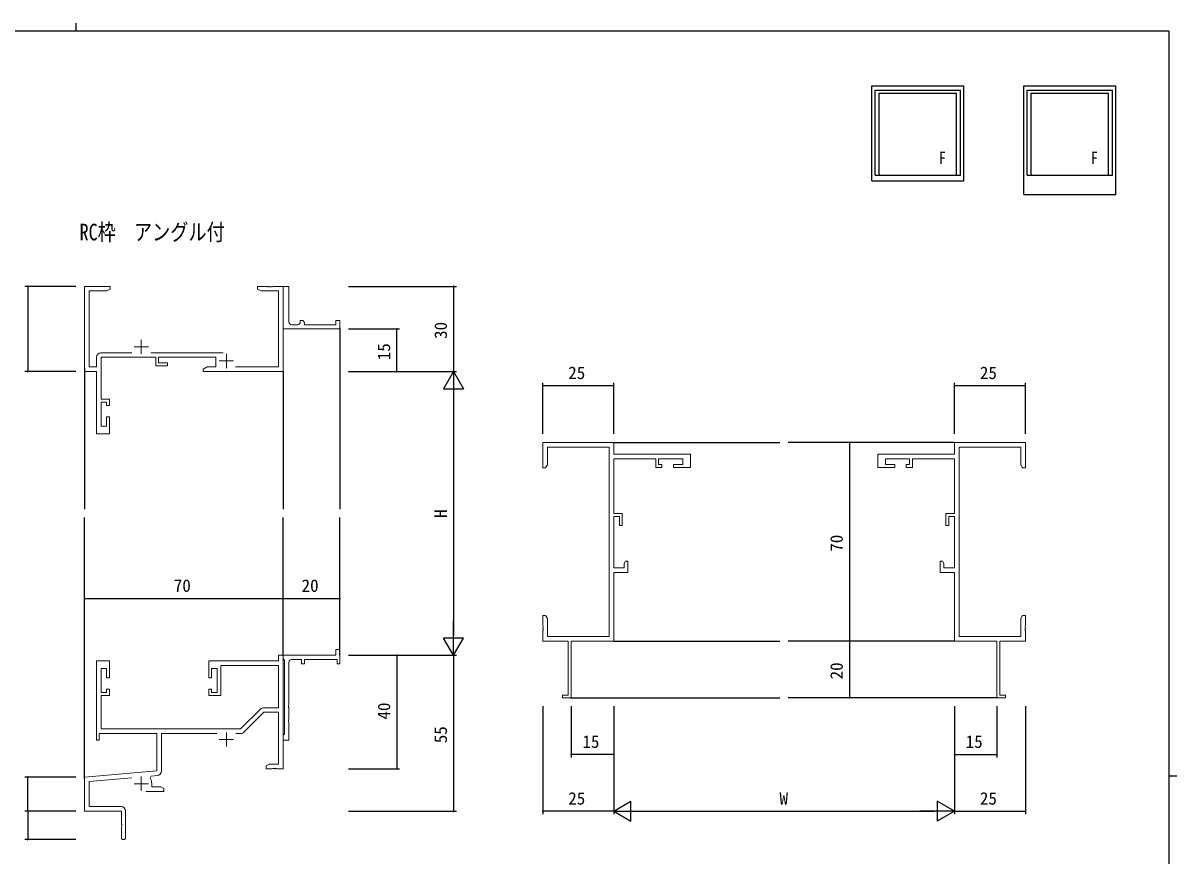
# Model space of a CAD drawing. Units: millimetres, scale not verified. Extents: x -397 to 397, y -282 to 282.
# Drawn here: x -27.5 to 378.9, y -11.4 to 282.1 of the extents above; entities that cross this region are included whole.
import ezdxf
from ezdxf.enums import TextEntityAlignment as Align

# ---------------------------------------------------------------- set-up
doc = ezdxf.new("R2010")
doc.units = ezdxf.units.MM
doc.header["$LTSCALE"] = 2
for name, color, linetype in [('0-1_USER1', 3, 'Continuous'), ('0-3_YKK_12', 2, 'Continuous'), ('0-5_YKK_A1', 4, 'Continuous'), ('0-6_YKK_D', 6, 'Continuous'), ('0-7_YKK_ZWAK', 7, 'Continuous')]:
    doc.layers.add(name, color=color, linetype=linetype)
doc.layers.add('0-2_YKK_11', color=7, linetype='Continuous', lineweight=18)
doc.styles.add('ＭＳ ゴシック', font='')
doc.styles.get('ＭＳ ゴシック').set_extended_font_data('MS Gothic')

msp = doc.modelspace()

# ---------------------------------------------------------------- linework, layer by layer
at = {"layer": '0-2_YKK_11'}
for p, q in [((67.097, 175.8), (69.097, 175.8)), ((-0.103, 165.93), (10.746, 165.93)), ((17.447, 165.93), (43.004, 165.93)), ((66.097, 56.803), (66.097, 41.761)), ((66.097, 41.761), (65.977, 41.578)), ((65.977, 41.578), (65.977, 41.028)), ((65.977, 41.028), (66.097, 40.845)), ((66.097, 40.845), (66.097, 36.761)), ((66.097, 36.761), (65.977, 36.578)), ((65.977, 36.578), (65.977, 36.028)), ((65.977, 36.028), (66.097, 35.845)), ((47.447, 31.673), (49.109, 31.673)), ((8.597, -4.947), (8.597, 4.333))]:
    msp.add_line(p, q, dxfattribs=at)
at = {"layer": '0-2_YKK_11', "color": 2}
for p, q in [((11.597, 168), (16.597, 168)), ((14.097, 170.5), (14.097, 165.5)), ((41.597, 163), (46.597, 163)), ((44.097, 165.5), (44.097, 160.5)), ((41.597, 29.603), (46.597, 29.603)), ((44.097, 32.103), (44.097, 27.103)), ((14.097, 16.503), (14.097, 11.503)), ((11.597, 14.003), (16.597, 14.003))]:
    msp.add_line(p, q, dxfattribs=at)
at = {"layer": '0-2_YKK_11'}
for points in [[(-1.703, 137.3), (-1.703, 159.3), (-5.903, 159.3), (-5.903, 189.3), (3.097, 189.3), (3.097, 188.3), (2.006, 187.67), (-4.273, 187.67), (-4.273, 160.93), (-1.703, 160.93), (-1.703, 164.33)], [(47.336, 160.93), (62.467, 160.93), (62.467, 187.67), (56.188, 187.67), (55.097, 188.3), (55.097, 189.3), (58.638, 189.3), (58.822, 189.18), (59.372, 189.18), (59.555, 189.3), (59.638, 189.3), (59.822, 189.18), (60.372, 189.18), (60.555, 189.3), (64.097, 189.3), (64.097, 159.3), (35.897, 159.3), (35.897, 160.1), (37.334, 160.93), (40.397, 160.93), (40.397, 164.3), (20.197, 164.3), (20.197, 162.3), (23.397, 162.3), (23.397, 161.3), (19.197, 161.3), (19.197, 164.3), (-0.073, 164.3), (-0.073, 149.5), (2.897, 149.5), (2.897, 147.3), (1.897, 147.3), (1.897, 148.5), (-0.073, 148.5), (-0.073, 140), (1.897, 140), (1.897, 143.3), (2.897, 143.3), (2.897, 137.3), (-1.703, 137.3)], [(84.097, 174.3), (64.097, 174.3), (64.097, 175.8), (64.097, 189.3), (66.097, 189.3), (66.097, 176.8)], [(70.097, 176.8), (70.097, 177.3), (70.597, 177.3)], [(71.597, 176.3), (71.597, 175.8), (82.597, 175.8), (82.597, 177.3), (84.097, 177.3), (84.097, 174.3)], [(178.893, 65.933), (178.893, 132.673), (157.153, 132.673), (157.153, 126.394), (156.523, 125.303), (155.523, 125.303), (155.523, 134.303), (180.523, 134.303), (180.523, 130.103), (207.523, 130.103), (207.523, 125.503), (201.523, 125.503), (201.523, 126.503), (204.823, 126.503), (204.823, 128.473), (196.323, 128.473), (196.323, 126.503), (197.523, 126.503), (197.523, 125.503), (195.323, 125.503), (195.323, 128.473), (180.523, 128.473), (180.523, 109.203), (183.523, 109.203), (183.523, 105.003), (182.523, 105.003), (182.523, 108.203), (180.523, 108.203), (180.523, 90.133), (184.223, 90.133), (184.223, 91.637), (184.723, 92.503), (185.523, 92.503), (185.523, 88.503), (180.523, 88.503), (180.523, 64.303), (165.523, 64.303), (165.523, 44.303), (162.523, 44.303), (162.523, 45.203)], [(302.153, 65.933), (302.153, 132.673), (323.893, 132.673), (323.893, 126.394), (324.523, 125.303), (325.523, 125.303), (325.523, 134.303), (300.523, 134.303), (300.523, 130.103), (273.523, 130.103), (273.523, 125.503), (279.523, 125.503), (279.523, 126.503), (276.223, 126.503), (276.223, 128.473), (284.723, 128.473), (284.723, 126.503), (283.523, 126.503), (283.523, 125.503), (285.723, 125.503), (285.723, 128.473), (300.523, 128.473), (300.523, 109.203), (297.523, 109.203), (297.523, 105.003), (298.523, 105.003), (298.523, 108.203), (300.523, 108.203), (300.523, 90.133), (296.823, 90.133), (296.823, 91.637), (296.323, 92.503), (295.523, 92.503), (295.523, 88.503), (300.523, 88.503), (300.523, 64.303), (315.523, 64.303), (315.523, 44.303), (318.523, 44.303), (318.523, 45.203)], [(162.523, 45.203), (164.523, 45.203), (164.523, 64.303), (155.523, 64.303), (155.523, 67.845), (155.643, 68.028), (155.643, 68.578), (155.523, 68.761), (155.523, 68.845), (155.643, 69.028), (155.643, 69.578), (155.523, 69.761), (155.523, 73.303), (156.523, 73.303), (157.153, 72.212), (157.153, 65.933), (178.893, 65.933)], [(318.523, 45.203), (316.523, 45.203), (316.523, 64.303), (325.523, 64.303), (325.523, 67.845), (325.403, 68.028), (325.403, 68.578), (325.523, 68.761), (325.523, 68.845), (325.403, 69.028), (325.403, 69.578), (325.523, 69.761), (325.523, 73.303), (324.523, 73.303), (323.893, 72.212), (323.893, 65.933), (302.153, 65.933)], [(64.597, 31.603), (64.597, 57.503), (64.297, 57.803), (64.097, 58.003), (64.097, 59.303), (82.597, 59.303), (82.597, 61.303), (84.097, 61.303), (84.097, 56.303), (83.097, 56.303), (83.097, 57.803), (71.597, 57.803), (71.597, 56.303), (70.597, 56.303), (70.597, 57.803), (67.097, 57.803)], [(56.128, 40.334), (49.097, 33.303), (-0.073, 33.303), (-0.073, 45.103), (2.897, 45.103), (2.897, 47.303), (1.897, 47.303), (1.897, 46.103), (-0.073, 46.103), (-0.073, 54.603), (1.897, 54.603), (1.897, 51.303), (2.897, 51.303), (2.897, 57.303), (-1.703, 57.303), (-1.703, 29.303), (-0.703, 29.303), (-0.703, 31.673), (19.597, 31.673), (19.597, 18.534), (-5.903, 16.303), (-5.903, 4.303), (7.097, 4.303), (7.097, -0.239), (7.217, -0.422), (7.217, -0.972), (7.097, -1.155), (7.097, -4.947)], [(50.241, 32.142), (57.272, 39.173), (62.467, 39.173), (62.467, 20.933), (59.188, 20.933), (58.097, 20.303), (58.097, 19.303), (60.138, 19.303), (60.322, 19.423), (60.872, 19.423), (61.055, 19.303), (61.138, 19.303), (61.322, 19.423), (61.872, 19.423), (62.055, 19.303), (64.097, 19.303), (64.097, 59.303), (62.467, 59.303), (62.467, 57.303), (37.897, 57.303), (37.897, 51.303), (38.897, 51.303), (38.897, 54.603), (40.897, 54.603), (40.897, 46.103), (38.897, 46.103), (38.897, 47.303), (37.897, 47.303), (37.897, 45.103), (42.097, 45.103), (42.097, 55.673), (62.467, 55.673), (62.467, 40.803), (57.259, 40.803)], [(66.097, 35.845), (66.097, 29.303), (64.097, 29.303), (64.097, 31.103), (64.297, 31.303), (64.597, 31.603)], [(21.227, 18.506), (21.227, 31.673), (40.746, 31.673)], [(17.236, 15.962), (17.616, 16.724), (19.766, 16.913)], [(6.997, 5.933), (-4.273, 5.933), (-4.273, 14.809), (10.727, 16.122)], [(15.747, 11.303), (22.097, 11.303), (22.097, 12.303), (21.006, 12.933), (17.797, 12.933), (17.797, 14.003)]]:
    msp.add_lwpolyline(points, dxfattribs=at)
for centre, radius, start, end in [((67.097, 176.8), 1, 180.0001, 270.00008), ((69.097, 176.8), 1, 270.0001, 0.00008), ((70.597, 176.3), 1, 0.0001, 90.00008), ((-0.103, 164.33), 1.6, 90.00001, 179.99999), ((67.097, 56.803), 1, 89.99998, 180.00002), ((57.259, 39.203), 1.6, 90, 134.99999), ((49.109, 33.273), 1.6, 270, 314.99999), ((19.627, 18.506), 1.6, 275, 0.00001), ((14.097, 14.003), 3.7, 0, 31.96331), ((6.997, 4.333), 1.6, 0.00001, 89.99999), ((7.847, -4.947), 0.75, 179.99999, 0.00001)]:
    msp.add_arc(centre, radius, start, end, dxfattribs=at)
at = {"layer": '0-3_YKK_12'}
for p, q in [((84.097, 174.6), (84.097, 110.799)), ((-5.903, 160.555), (-5.903, 110.799)), ((64.097, 159.3), (64.097, 110.799)), ((180.523, 134.303), (239.022, 134.303)), ((300.52, 134.303), (242.022, 134.303)), ((-5.903, 15.731), (-5.903, 107.799)), ((64.097, 59.298), (64.097, 107.799)), ((84.097, 59.298), (84.097, 107.799)), ((180.523, 64.303), (239.022, 64.303)), ((300.52, 64.303), (242.022, 64.303)), ((165.223, 44.303), (239.022, 44.303)), ((315.82, 44.303), (242.022, 44.303))]:
    msp.add_line(p, q, dxfattribs=at)
at = {"layer": '0-5_YKK_A1'}
for p, q in [((271.396, 259.948), (303.896, 259.948)), ((271.396, 226.448), (271.396, 259.948)), ((272.646, 258.448), (302.646, 258.448)), ((272.646, 228.448), (272.646, 258.448)), ((273.996, 257.348), (301.296, 257.348)), ((273.996, 228.448), (273.996, 257.348)), ((301.296, 228.448), (301.296, 257.348)), ((324.94, 259.948), (357.44, 259.948)), ((324.94, 221.698), (324.94, 259.948)), ((326.19, 258.448), (356.19, 258.448)), ((326.19, 228.448), (326.19, 258.448)), ((327.54, 257.348), (354.84, 257.348)), ((327.54, 228.448), (327.54, 257.348)), ((354.84, 228.448), (354.84, 257.348))]:
    msp.add_line(p, q, dxfattribs=at)
for points in [[(271.396, 226.448), (303.896, 226.448), (303.896, 259.948)], [(272.646, 228.448), (302.646, 228.448), (302.646, 258.448)], [(324.94, 221.698), (357.44, 221.698), (357.44, 259.948)], [(326.19, 228.448), (356.19, 228.448), (356.19, 258.448)]]:
    msp.add_lwpolyline(points, dxfattribs=at)
at = {"layer": '0-6_YKK_D'}
for p, q in [((-8.903, 189.3), (-26.903, 189.3)), ((-25.903, 189.3), (-25.903, 159.3)), ((87.097, 189.3), (125.097, 189.3)), ((124.097, 189.3), (124.097, 159.3)), ((87.097, 174.3), (105.097, 174.3)), ((104.097, 159.3), (104.097, 174.3)), ((-8.903, 159.3), (-26.903, 159.3)), ((87.097, 159.3), (125.097, 159.3)), ((87.097, 159.3), (125.097, 159.3)), ((87.097, 159.3), (105.097, 159.3)), ((124.097, 159.3), (120.597, 153.238)), ((124.097, 159.3), (127.597, 153.238)), ((124.097, 159.3), (124.097, 147.176)), ((155.523, 137.303), (155.523, 155.303)), ((180.523, 137.303), (180.523, 155.303)), ((300.523, 137.303), (300.523, 155.303)), ((325.523, 137.303), (325.523, 155.303)), ((120.597, 153.238), (127.597, 153.238)), ((124.097, 152.3), (124.097, 66.298)), ((155.523, 154.303), (180.523, 154.303)), ((300.523, 154.303), (325.523, 154.303)), ((287.918, 134.303), (262.523, 134.303)), ((263.523, 134.303), (263.523, 64.303)), ((-5.903, 62.971), (-5.903, 80.303)), ((-5.903, 79.303), (64.097, 79.303)), ((64.097, 60.693), (64.097, 80.303)), ((64.097, 65.931), (64.097, 80.303)), ((64.097, 79.303), (84.097, 79.303)), ((84.097, 65.931), (84.097, 80.303)), ((124.097, 59.298), (124.097, 71.423)), ((124.097, 59.298), (120.597, 65.361)), ((127.597, 65.361), (120.597, 65.361)), ((124.097, 59.298), (127.597, 65.361)), ((287.918, 64.303), (262.523, 64.303)), ((287.918, 64.303), (262.523, 64.303)), ((263.523, 64.303), (263.523, 44.303)), ((87.097, 59.303), (125.097, 59.303)), ((87.097, 59.298), (125.097, 59.298)), ((87.097, 59.298), (105.097, 59.298)), ((104.097, 59.298), (104.097, 19.303)), ((124.097, 59.303), (124.097, 4.303)), ((155.525, 41.303), (155.525, 3.303)), ((165.523, 41.303), (165.523, 23.303)), ((180.523, 41.303), (180.523, 23.303)), ((180.525, 41.303), (180.525, 3.303)), ((180.525, 41.303), (180.525, 3.303)), ((287.918, 44.303), (262.523, 44.303)), ((300.523, 41.303), (300.523, 3.303)), ((300.523, 41.303), (300.523, 3.303)), ((300.523, 41.303), (300.523, 23.303)), ((315.523, 41.303), (315.523, 23.303)), ((325.523, 41.303), (325.523, 3.303)), ((180.523, 24.303), (165.523, 24.303)), ((300.523, 24.303), (315.523, 24.303)), ((-8.903, 16.303), (-26.903, 16.303)), ((-25.903, 4.303), (-25.903, 16.303)), ((87.097, 19.303), (105.097, 19.303)), ((-8.903, 4.303), (-26.903, 4.303)), ((-8.903, 4.303), (-26.903, 4.303)), ((-25.903, 4.303), (-25.903, -5.697)), ((87.097, 4.303), (125.097, 4.303)), ((180.525, 4.303), (155.525, 4.303)), ((180.525, 4.303), (186.587, 7.803)), ((180.525, 4.303), (186.587, 0.803)), ((180.525, 4.303), (192.649, 4.303)), ((186.587, 0.803), (186.587, 7.803)), ((187.525, 4.303), (293.523, 4.303)), ((300.523, 4.303), (288.398, 4.303)), ((300.523, 4.303), (294.461, 7.803)), ((294.461, 7.803), (294.461, 0.803)), ((300.523, 4.303), (294.461, 0.803)), ((300.523, 4.303), (325.523, 4.303)), ((-8.903, -5.697), (-26.903, -5.697))]:
    msp.add_line(p, q, dxfattribs=at)
for centre, start, end in [((-25.903, 189.3), 90, 270), ((-25.903, 189.3), 270, 90), ((124.097, 189.3), 90, 270), ((124.097, 189.3), 270, 90), ((104.097, 174.3), 90, 270), ((104.097, 174.3), 270, 90), ((-25.903, 159.3), 90, 270), ((-25.903, 159.3), 270, 90), ((104.097, 159.3), 90, 270), ((104.097, 159.3), 270, 90), ((155.523, 154.303), 0, 180), ((155.523, 154.303), 180, 0), ((180.523, 154.303), 0, 180), ((180.523, 154.303), 180, 0), ((300.523, 154.303), 0, 180), ((300.523, 154.303), 180, 0), ((325.523, 154.303), 0, 180), ((325.523, 154.303), 180, 0), ((263.523, 134.303), 90, 270), ((263.523, 134.303), 270, 90), ((-5.903, 79.303), 0, 180), ((-5.903, 79.303), 180, 0), ((64.097, 79.303), 0, 180), ((64.097, 79.303), 0, 180), ((64.097, 79.303), 180, 0), ((64.097, 79.303), 180, 0), ((84.097, 79.303), 0, 180), ((84.097, 79.303), 180, 0), ((263.523, 64.303), 90, 270), ((263.523, 64.303), 90, 270), ((263.523, 64.303), 270, 90), ((263.523, 64.303), 270, 90), ((104.097, 59.298), 90, 270), ((104.097, 59.298), 270, 90), ((263.523, 44.303), 90, 270), ((263.523, 44.303), 270, 90), ((165.523, 24.303), 0, 180), ((180.523, 24.303), 0, 180), ((300.523, 24.303), 0, 180), ((315.523, 24.303), 0, 180), ((165.523, 24.303), 180, 0), ((180.523, 24.303), 180, 0), ((300.523, 24.303), 180, 0), ((315.523, 24.303), 180, 0), ((-25.903, 16.303), 90, 270), ((-25.903, 16.303), 270, 90), ((104.097, 19.303), 90, 270), ((104.097, 19.303), 270, 90), ((-25.903, 4.303), 90, 270), ((-25.903, 4.303), 90, 270), ((-25.903, 4.303), 270, 90), ((-25.903, 4.303), 270, 90), ((124.097, 4.303), 90, 270), ((124.097, 4.303), 270, 90), ((155.525, 4.303), 0, 180), ((155.525, 4.303), 180, 0), ((325.523, 4.303), 0, 180), ((325.523, 4.303), 180, 0), ((-25.903, -5.697), 90, 270), ((-25.903, -5.697), 270, 90)]:
    msp.add_arc(centre, 0.106, start, end, dxfattribs=at)
at = {"layer": '0-7_YKK_ZWAK'}
for p, q in [((-8.886, 282.1), (-8.886, 279.3)), ((376.1, 279.3), (-393.9, 279.3)), ((376.1, 279.3), (376.1, -245.7)), ((376.1, 16.8), (378.9, 16.8))]:
    msp.add_line(p, q, dxfattribs=at)

# ---------------------------------------------------------------- texts
at = {"layer": '0-1_USER1', "style": 'ＭＳ ゴシック', "width": 0.8}
msp.add_text('RC枠  アングル付', height=5.865, dxfattribs=at).set_placement((-7.639, 203.755), align=Align.BOTTOM_LEFT)
at = {"layer": '0-5_YKK_A1', "style": 'ＭＳ ゴシック', "width": 0.8}
for p in [(295.074, 231.053), (348.617, 231.053)]:
    msp.add_text('F', height=4.399, dxfattribs=at).set_placement(p, align=Align.BOTTOM_LEFT)
at = {"layer": '0-6_YKK_D', "style": 'ＭＳ ゴシック'}
for s, p in [('30', (123.097, 170.78)), ('15', (103.097, 163.28)), ('H', (123.097, 107.699)), ('70', (262.523, 95.783)), ('20', (262.523, 50.783)), ('40', (103.097, 36.631)), ('55', (123.097, 28.283))]:
    msp.add_text(s, height=4.399, rotation=90, dxfattribs=at).set_placement(p, align=Align.BOTTOM_LEFT)
for s, p in [('25', (164.503, 155.303)), ('25', (309.503, 155.303)), ('70', (25.577, 80.303)), ('20', (70.577, 80.303)), ('15', (169.503, 25.303)), ('15', (304.503, 25.303)), ('25', (164.505, 5.303)), ('W', (238.924, 5.303)), ('25', (309.503, 5.303))]:
    msp.add_text(s, height=4.399, dxfattribs=at).set_placement(p, align=Align.BOTTOM_LEFT)

doc.saveas('drawing.dxf')
